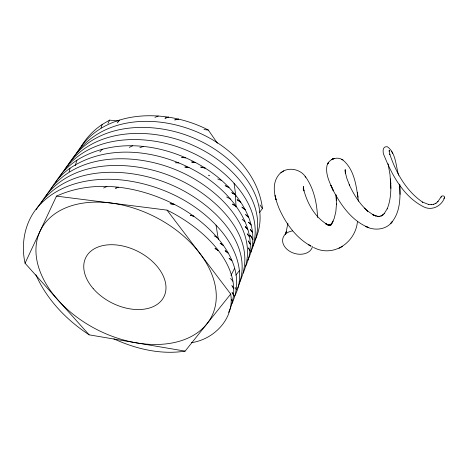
<?xml version="1.0" encoding="UTF-8"?>
<svg xmlns="http://www.w3.org/2000/svg" width="468" height="468" viewBox="0 0 468 468"><rect width="100%" height="100%" fill="white"/><g stroke="black" fill="none" stroke-linecap="round" stroke-linejoin="round"><path stroke-width="0.7" d="M287.914 223.201L286.159 231.958M231.871 303.779C250.45 264.01 211.472 225.014 179.507 207.119C142.781 186.837 95.811 178.15 56.482 196.127L25.061 263.227L89.136 334.836L185.117 351.129L230.712 294.05L167.017 210.126L56.482 196.127M357.423 221.867C355.347 242.746 333.005 257.897 313.537 247.432M303.229 189.066L303.463 186.434L303.902 190.95L303.381 188.3C306.862 202.784 314.788 217.679 328.243 225.032L325.792 223.839L330.461 225.406L327.711 224.909L330.461 225.406M69.118 171.715L70.054 168.193C109.307 142.003 162.636 150.585 201.018 174.166C230.718 192.284 262.624 230.157 245.46 266.731M345.021 171.276L345.197 169.568L345.46 173.616L345.22 171.984L346.77 178.132L349.625 185.562L349.263 184.749C353.755 194.589 359.67 203.995 367.795 211.244L364.385 208.038M75.219 165.707L76.974 160.167C116.871 135.556 169.644 144.893 207.277 169.48C235.685 187.844 264.929 225.295 247.724 260.313M101.024 127.975L102.176 124.506L109.594 120.124L118.305 120.996M388.984 151.275L389.282 150.193L389.85 154.469L389.75 154.048C395.916 172.587 406.242 191.09 422.744 202.229L422.452 202.065L428.852 204.557L428.507 204.475L431.455 204.703L431.116 204.709L433.854 204.259L433.543 204.335L436.041 203.217L435.503 203.557L438.001 201.591L437.755 201.79L441.219 196.683M285.65 233.28L286.434 231.52L285.082 234.515M250.684 252.597C269.34 209.184 226.553 167.667 189.961 151.743C147.982 132.456 85.246 132.672 59.395 177.36M243.144 273.277C261.893 228.799 216.549 187.498 179.589 171.411C136.867 152.153 72.879 150.901 45.893 196.115M107.997 123.376L109.594 120.124M252.86 246.443C272.013 203.685 230.35 161.858 194.097 145.835C152.445 126.301 90.248 126.512 64.145 170.586M237.621 288.235C256.99 243.354 210.126 201.971 173.166 185.65C129.689 165.97 63.993 163.467 36.182 209.682M255.224 239.932C274.236 197.853 233.93 156.16 198.139 140.055C156.815 120.282 95.162 120.475 68.814 163.946M240.037 281.397C260.249 236.135 212.718 193.892 175.102 177.875C132.07 158.874 67.486 157.57 40.769 203.416M230.952 275.412L234.591 268.386M234.643 296.162C246.683 273.558 235.1 246.484 219.404 228.846C195.764 202.053 161.641 185.544 126.506 180.554C95.922 176.348 60.869 181.765 39.131 205.534C24.985 220.843 20.61 243.202 25.061 263.227M444.465 197.818C441.646 205.92 432.227 210.869 424.166 207.09C404.1 197.256 392.4 175.98 384.333 156.008C382.596 152.942 381.941 145.975 387.264 146.683C395.916 152.638 395.84 165.959 398.566 175.225M76.284 153.89L76.916 152.738M333.292 221.007L331.648 223.891L334.234 218.404L335.849 211.612L336.474 203.954L336.474 204.615L336.001 194.653M228.513 312.478C249.491 268.767 202.732 227.354 167.017 210.126M67.848 165.678L68.492 164.525M72.417 159.149C117.837 85.866 252.568 128.197 262.449 208.529L259.401 212.595M50.591 189.534C55.341 181.052 62.127 173.792 70.054 168.193M77.249 152.17C104.13 107.991 166.895 108.424 208.307 130.028L217.404 143.214M55.534 182.508C60.735 173.464 68.252 165.853 76.974 160.167M81.333 146.443C86.445 137.633 93.705 130.139 102.176 124.506M332.619 222.177L330.314 225.108L331.8 223.669L329.232 225.418L331.028 224.892L329.103 225.272L330.876 225.161L328.788 225.102M235.854 275.161L239.4 270.644M117.316 122.908L119.58 120.112M99.883 151.884L102.281 149.198M317.602 217.491C316.924 203.481 314.028 188.932 305.838 177.261C299.953 167.924 285.141 166.076 278.325 175.395C271.036 185.147 275.008 198.21 279.086 208.418C285.813 223.675 296.267 238.113 311.15 246.232L308.769 244.828L309.951 245.524M280.841 172.815L283.842 170.849M329.858 225.289L331.04 224.628L330.151 225.073M342.611 246.396L338.99 248.35M129.291 147.408L132.561 145.811M103.656 187.996L106.956 186.475M154.937 117.38L158.289 116M139.856 147.672L143.255 146.478M191.412 342.67C214.426 339.417 234.731 318.035 230.712 294.05M174.5 119.937L178.794 119.159L175.243 119.796M185.117 351.129C160.822 354.92 135.901 348.97 113.818 338.861M175.202 162.776L178.829 162.893M181.409 157.558L185.732 157.786L182.111 157.576M203.954 129.595L208.307 130.028M184.649 166.988L189.002 167.48L185.422 167.053M191.313 161.975L195.642 162.577L192.079 162.057M170.083 203.709L174.383 204.358L170.779 203.785M190.429 215.21L193.916 216.298L190.482 215.198M208.354 175.202L209.699 175.74M217.766 178.969L221.803 180.584M342.272 159.6C336.773 156.183 328.641 159.19 326.992 165.543C325.219 174.377 329.876 182.935 333.368 190.768C341.388 205.867 352.328 221.241 368.819 227.664L365.409 226.278C374.107 231.069 386.387 229.987 392.436 221.499L390.441 223.698C400.432 213.385 400.509 197.601 399.69 184.158M225.108 185.632L229.022 187.516L225.769 185.919M325.792 223.839L326.956 224.4M342.494 159.728C354.633 169.311 356.464 186.808 358.406 201.176M226.635 196.958L230.467 199.076M341.722 159.29L343.044 160.033M231.572 192.576L235.357 194.764L236.083 206.961M214.174 235.825L217.292 237.639M232.257 192.939L235.357 194.764M215.069 248.49L218.152 250.444L215.11 248.479M89.136 334.836C66.52 319.995 46.853 299.666 35.855 274.71M220.171 243.255L223.189 245.279L220.206 243.243M237.153 199.754L240.763 202.223L237.2 199.748M367.362 210.834L373.341 214.958L376.254 216.181L372.622 214.66L378.208 216.444L377.383 216.327L379.963 216.315L379.191 216.397L381.595 215.771L380.888 216.011L383.105 214.777L382.485 215.169L384.509 213.332L384.047 213.835L387.405 208.465L387.182 208.909C391.055 199.456 391.242 188.99 390.482 178.934L390.78 183.86M225.178 250.766L228.056 253.012L225.196 250.737M241.81 207.078L245.197 209.804L242.401 207.523M242.219 219.276L244.928 221.721M245.454 214.414L248.631 217.409L245.998 214.888M245.214 226.676L247.742 229.308L245.261 226.688M305.072 176.383L305.838 177.261M230.578 278.396L232.894 281.186M247.25 233.947L249.532 236.773L247.274 233.947M231.795 285.533L233.877 288.481L232.233 286.123M259.974 204.931L262.449 208.529M250.193 235.164L252.89 239.493L250.234 235.193M232.011 292.342L233.813 295.46L232.38 292.939M248.368 247.818L250.099 251L248.73 248.455M235.076 287.346L236.416 289.908M391.576 151.182L392.658 153.557M231.525 299.391L232.731 302.053L231.555 299.432M388.066 163.788L390.025 174.722L390.856 188.388M216.046 225.131L218.357 239.493M358.055 197.285L357.336 192.254M234.082 183.292L235.849 196.162M336.153 195.969L336.445 200.339L336.422 199.971M399.719 184.62L400.035 194.395M441.096 197.367A1.761 1.363 3.7 0 1 442.359 195.922A1.761 1.363 3.7 0 1 444.436 196.712A1.761 1.363 3.7 0 1 443.828 198.403M312.554 246.425A15.391 11.396 16.8 0 1 297.695 254.112A15.391 11.396 16.8 0 1 282.818 242.57A15.391 11.396 16.8 0 1 292.547 230.905M328.05 163.186L327.618 163.958L328.296 162.759L328.05 163.186M333.04 158.927L331.753 159.529L333.04 158.927M333.982 158.588L332.649 159.091L333.982 158.588M118.328 187.276L115.573 188.177L118.328 187.276M168.544 117.152L165.058 118.158L168.544 117.152M205.025 168.024L200.795 167.082L205.025 168.024M236.27 206.505L232.59 204.13L236.27 206.505M231.859 260.746L229.168 258.289L231.859 260.746M251.053 224.95L248.625 222.247L251.053 224.95M252.468 232.339L250.292 229.455L252.468 232.339M250.31 244.033L248.303 241.038L250.31 244.033M333.368 190.768L330.864 185.392L333.368 190.768M275.558 197.625L275.073 195.618L276.067 199.766L275.558 197.625M55.768 297.472A95.811 63.396 26.8 0 0 210.126 319.223A95.811 63.396 26.8 0 0 112.431 203.223A95.811 63.396 26.8 0 0 55.768 297.472M93.167 288.54A43.711 28.852 26.8 0 0 163.414 297.712A43.711 28.852 26.8 0 0 118.03 245.15A43.711 28.852 26.8 0 0 93.167 288.54"/></g></svg>
